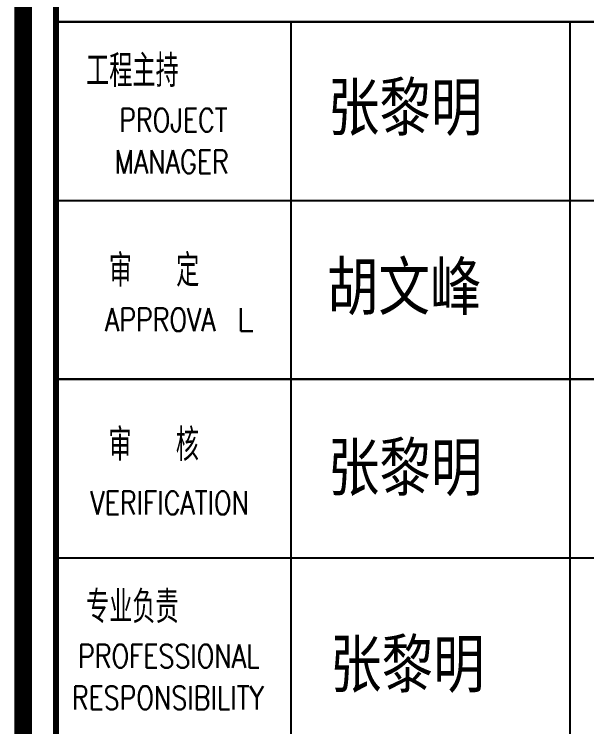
# Model space of a CAD drawing. Header units: inches. Extents: x 0 to 508000, y 0 to 738838.
# Drawn here: x 504739 to 506341, y 202447 to 204441 of the extents above; entities that cross this region are included whole.
import ezdxf

# ---------------------------------------------------------------- set-up
doc = ezdxf.new("R2010")
doc.units = ezdxf.units.IN
doc.header["$LTSCALE"] = 1000
doc.header["$MEASUREMENT"] = 0
doc.layers.get('0').update_dxf_attribs({"true_color": 0xffffff})
doc.layers.add('PUB_TITLE', color=4, linetype='Continuous', true_color=0x00ffff)
doc.layers.add('TK', color=7, linetype='Continuous', true_color=0xffffff)
doc.styles.add('CCIAD-图框(标题项)', font='simhei.ttf', dxfattribs={"height": 0.2, "bigfont": 'gbcbig.shx'})
doc.styles.add('基本字体', font='simplex.shx', dxfattribs={"height": 0.2, "bigfont": 'gbcbig.shx'})

# ---------------------------------------------------------------- blocks, each defined once
blk = doc.blocks.new('DAnoyomous21909')
at = {"layer": 'TK', "style": '基本字体'}
blk.add_text('审  核', height=90, dxfattribs=at).set_placement((505002.9, 203191.2))
at = {"layer": 'TK', "style": '基本字体', "width": 0.8}
blk.add_text('VERIFICATION', height=65.014, dxfattribs=at).set_placement((504952.4, 203041.2))
blk = doc.blocks.new('DAnoyomous21913')
at = {"layer": 'TK', "style": '基本字体'}
blk.add_text('专业负责', height=90, dxfattribs=at).set_placement((504940, 202737.5))
at = {"layer": 'TK', "style": '基本字体', "width": 0.8}
for s, p in [('PROFESSIONAL', (504917.8, 202612.5)), ('RESPONSIBILITY', (504900.4, 202495.9))]:
    blk.add_text(s, height=65.001, dxfattribs=at).set_placement(p)
blk = doc.blocks.new('DAnoyomous21917')
at = {"layer": 'TK', "style": '基本字体'}
for s, height, p in [('审  定', 90, (505004, 203678.7)), ('L', 65, (505362.1, 203553.7))]:
    blk.add_text(s, height=height, dxfattribs=at).set_placement(p)
at = {"layer": 'TK', "style": '基本字体', "width": 0.8}
blk.add_text('APPROVA', height=65, dxfattribs=at).set_placement((504993.1, 203553.7))
blk = doc.blocks.new('DAnoyomous21921')
at = {"layer": 'TK', "style": '基本字体'}
blk.add_text('工程主持', height=90, dxfattribs=at).set_placement((504940.2, 204237.4))
at = {"layer": 'TK', "style": '基本字体', "width": 0.8}
for s, p in [('PROJECT', (505032.8, 204112.3)), ('MANAGER', (505020.4, 203995.6))]:
    blk.add_text(s, height=65.03, dxfattribs=at).set_placement(p)
blk = doc.blocks.new('+A9S5D+9F')
at = {"layer": 'PUB_TITLE', "style": 'CCIAD-图框(标题项)', "width": 0.8}
for s, p in [('张黎明', (105595.5, 469.3)), ('胡文峰', (105590.1, -534.6)), ('张黎明', (105595.5, -1545.8)), ('张黎明', (105607.9, -2646.5))]:
    blk.add_text(s, height=264, dxfattribs=at).set_placement(p)

msp = doc.modelspace()

# ---------------------------------------------------------------- linework, layer by layer
at = {"layer": 'TK', "lineweight": -3}
for p, q in [((504855.9, 204419.8), (507409.3, 204419.8)), ((504855.9, 204419.8), (507409.3, 204419.8)), ((504855.9, 204419.8), (507409.3, 204419.8)), ((507409.3, 204419.8), (504855.9, 204419.8)), ((505513.3, 204419.8), (505513.3, 200919.8)), ((506292.9, 204419.8), (506292.9, 200919.8)), ((504855.9, 203919.8), (507409.3, 203919.8)), ((504855.9, 203919.8), (507409.3, 203919.8)), ((507409.3, 203419.8), (504855.9, 203419.8)), ((504855.9, 203419.8), (507409.3, 203419.8)), ((504855.9, 203419.8), (507409.3, 203419.8)), ((504855.9, 202919.8), (507409.3, 202919.8)), ((504855.9, 202919.8), (507409.3, 202919.8))]:
    msp.add_line(p, q, dxfattribs=at)
at = {"layer": 'TK', "lineweight": -3, "const_width": 50}
msp.add_lwpolyline([(504764.3, 198861.3), (504764.3, 239888.4)], dxfattribs=at)
at = {"layer": 'TK', "lineweight": -3, "const_width": 17.3}
msp.add_lwpolyline([(504855.9, 207608.3), (507419.3, 207608.3), (507419.3, 199001.1), (504855.9, 199001.1)], close=True, dxfattribs=at)

# ---------------------------------------------------------------- block references
at = {"xscale": 0.5, "yscale": 0.5}
msp.add_blockref('+A9S5D+9F', (452818.9, 203881), dxfattribs=at)
at = {"layer": 'TK'}
for name in ['DAnoyomous21921', 'DAnoyomous21917', 'DAnoyomous21909', 'DAnoyomous21913']:
    msp.add_blockref(name, (0, 0), dxfattribs=at)

doc.saveas('drawing.dxf')
